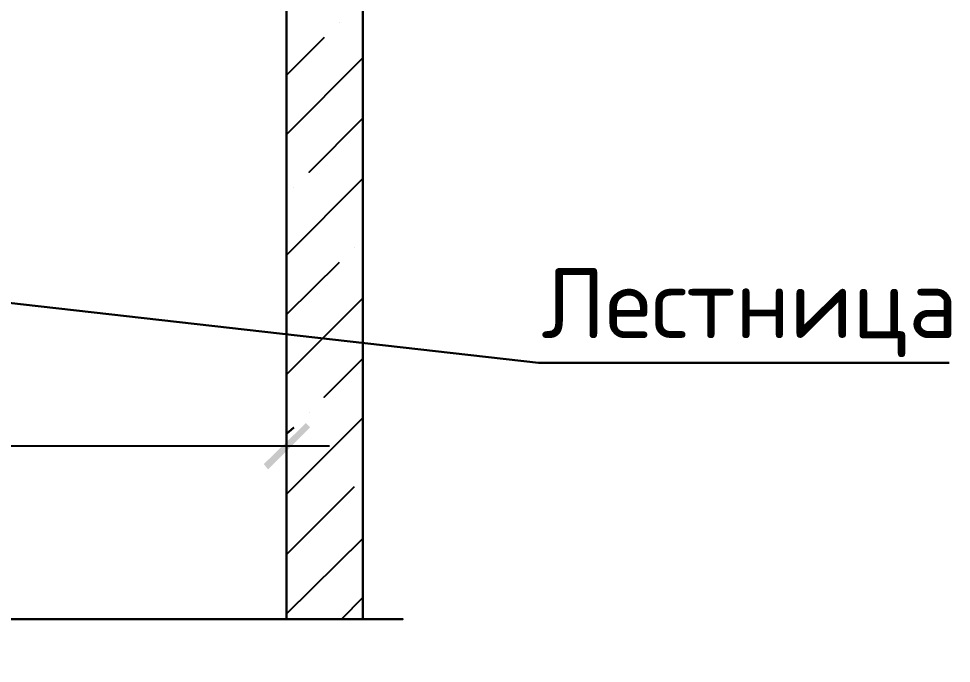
# Model space of a CAD drawing. Extents: x 8646 to 18206, y -17605 to -192.
# Drawn here: x 11660.63 to 11697.31, y -8235.85 to -8210.49 of the extents above; entities that cross this region are included whole.
import ezdxf

# ---------------------------------------------------------------- set-up
doc = ezdxf.new("R2010")
doc.units = 0
for name, color, linetype in [('PDF__0', 7, 'CONTINUOUS'), ('PDF__ТЕКСТ', 7, 'CONTINUOUS'), ('PDF__УСИЛЕНИЕ', 7, 'CONTINUOUS')]:
    doc.layers.add(name, color=color, linetype=linetype)
doc.styles.add('PDF_ISOCPEUR', font='isocpeur.ttf')

msp = doc.modelspace()

# ---------------------------------------------------------------- linework, layer by layer
at = {"layer": 'PDF__0', "linetype": 'CONTINUOUS'}
for points in [[(11671.165, -8228.479), (11671.165, -8226.148)], [(11669.512, -8227.292), (11672.86, -8227.292)]]:
    msp.add_lwpolyline(points, dxfattribs=at)
for points in [[(11670.275, -8228.012), (11670.444, -8228.224), (11671.928, -8226.402)], [(11670.444, -8228.224), (11671.928, -8226.402), (11672.097, -8226.571)]]:
    msp.add_solid(points, dxfattribs=at)
at = {"layer": 'PDF__УСИЛЕНИЕ', "color": 252, "linetype": 'CONTINUOUS'}
for points in [[(11671.165, -8234.115), (11671.165, -8204.916), (11674.174, -8204.916), (11674.174, -8234.115), (11674.174, -8204.916), (11671.165, -8204.916)], [(11672.648, -8211.23), (11671.165, -8212.714)], [(11674.174, -8212.036), (11671.165, -8215.044)], [(11674.174, -8214.409), (11672.055, -8216.528)], [(11674.174, -8216.782), (11671.165, -8219.791)], [(11673.241, -8220.088), (11671.165, -8222.122)], [(11697.228, -8224.029), (11681.081, -8224.029), (11656.756, -8221.274), (11681.081, -8224.029)], [(11674.174, -8221.486), (11671.165, -8224.495)], [(11674.174, -8223.859), (11672.648, -8225.385)], [(11674.174, -8226.19), (11671.165, -8229.199)], [(11671.461, -8226.571), (11671.165, -8226.826)], [(11673.835, -8228.902), (11671.165, -8231.572)], [(11674.174, -8230.936), (11671.165, -8233.903)], [(11616.242, -8234.327), (11644.593, -8234.327), (11645.356, -8232.462), (11646.077, -8235.852), (11646.924, -8234.115), (11675.742, -8234.115), (11646.924, -8234.115), (11646.077, -8235.852), (11645.356, -8232.462), (11644.593, -8234.327)], [(11674.174, -8233.267), (11673.326, -8234.115)]]:
    msp.add_lwpolyline(points, close=True, dxfattribs=at)
for points in [[(11673.241, -8210.637), (11673.241, -8210.637)], [(11673.241, -8210.637), (11673.241, -8210.637)], [(11671.461, -8217.121), (11671.461, -8217.121)], [(11671.461, -8217.121), (11671.461, -8217.121)], [(11673.835, -8219.494), (11673.835, -8219.494)], [(11673.835, -8219.494), (11673.835, -8219.494)], [(11672.055, -8225.978), (11672.055, -8225.978)], [(11672.055, -8225.978), (11672.055, -8225.978)]]:
    msp.add_lwpolyline(points, dxfattribs=at)
at = {"layer": 'PDF__УСИЛЕНИЕ', "linetype": 'CONTINUOUS'}
for points in [[(11622.853, -8227.292), (11669.512, -8227.292)], [(11671.165, -8228.648), (11671.165, -8227.292)]]:
    msp.add_lwpolyline(points, dxfattribs=at)

# ---------------------------------------------------------------- texts
at = {"layer": 'PDF__ТЕКСТ', "color": 252, "linetype": 'CONTINUOUS', "insert": (11681.191, -8222.05), "char_height": 2.7616, "attachment_point": 4, "style": 'PDF_ISOCPEUR'}
msp.add_mtext('Лестница', dxfattribs=at)

doc.saveas('drawing.dxf')
